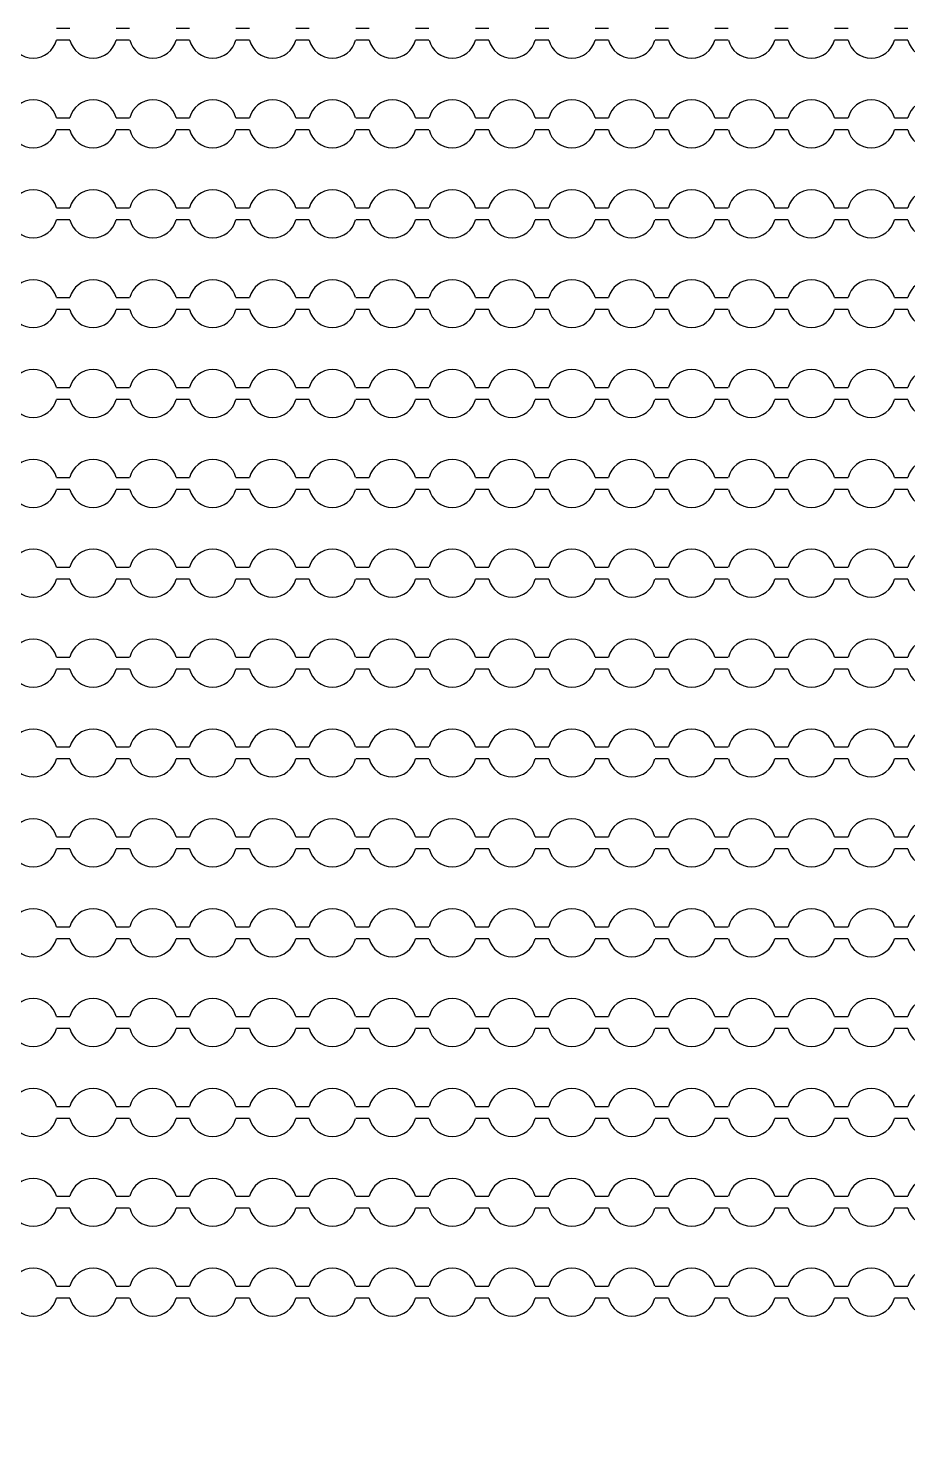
# Model space of a CAD drawing. Extents: x 4056 to 105656, y 4120 to 105720.
# Drawn here: x 35190 to 35925, y 27611 to 28783 of the extents above; entities that cross this region are included whole.
import ezdxf

# ---------------------------------------------------------------- set-up
doc = ezdxf.new("R2010")
doc.units = 13
doc.header["$MEASUREMENT"] = 0
doc.layers.add('Main Layer', color=7, linetype='Continuous', lineweight=0)

msp = doc.modelspace()

# ---------------------------------------------------------------- linework, layer by layer
for p, q in [((35213.9, 28783), (35225.1, 28783)), ((35263.9, 28783), (35275.1, 28783)), ((35313.9, 28783), (35325.1, 28783)), ((35363.9, 28783), (35375.1, 28783)), ((35413.9, 28783), (35425.1, 28783)), ((35463.9, 28783), (35475.1, 28783)), ((35513.9, 28783), (35525.1, 28783)), ((35563.9, 28783), (35575.1, 28783)), ((35613.9, 28783), (35625.1, 28783)), ((35663.9, 28783), (35675.1, 28783)), ((35713.9, 28783), (35725.1, 28783)), ((35763.9, 28783), (35775.1, 28783)), ((35813.9, 28783), (35825.1, 28783)), ((35863.9, 28783), (35875.1, 28783)), ((35913.9, 28783), (35925.1, 28783)), ((35225.1, 28773), (35213.9, 28773)), ((35275.1, 28773), (35263.9, 28773)), ((35325.1, 28773), (35313.9, 28773)), ((35375.1, 28773), (35363.9, 28773)), ((35425.1, 28773), (35413.9, 28773)), ((35475.1, 28773), (35463.9, 28773)), ((35525.1, 28773), (35513.9, 28773)), ((35575.1, 28773), (35563.9, 28773)), ((35625.1, 28773), (35613.9, 28773)), ((35675.1, 28773), (35663.9, 28773)), ((35725.1, 28773), (35713.9, 28773)), ((35775.1, 28773), (35763.9, 28773)), ((35825.1, 28773), (35813.9, 28773)), ((35875.1, 28773), (35863.9, 28773)), ((35925.1, 28773), (35913.9, 28773)), ((35213.9, 28708), (35225.1, 28708)), ((35263.9, 28708), (35275.1, 28708)), ((35313.9, 28708), (35325.1, 28708)), ((35363.9, 28708), (35375.1, 28708)), ((35413.9, 28708), (35425.1, 28708)), ((35463.9, 28708), (35475.1, 28708)), ((35513.9, 28708), (35525.1, 28708)), ((35563.9, 28708), (35575.1, 28708)), ((35613.9, 28708), (35625.1, 28708)), ((35663.9, 28708), (35675.1, 28708)), ((35713.9, 28708), (35725.1, 28708)), ((35763.9, 28708), (35775.1, 28708)), ((35813.9, 28708), (35825.1, 28708)), ((35863.9, 28708), (35875.1, 28708)), ((35913.9, 28708), (35925.1, 28708)), ((35225.1, 28698), (35213.9, 28698)), ((35275.1, 28698), (35263.9, 28698)), ((35325.1, 28698), (35313.9, 28698)), ((35375.1, 28698), (35363.9, 28698)), ((35425.1, 28698), (35413.9, 28698)), ((35475.1, 28698), (35463.9, 28698)), ((35525.1, 28698), (35513.9, 28698)), ((35575.1, 28698), (35563.9, 28698)), ((35625.1, 28698), (35613.9, 28698)), ((35675.1, 28698), (35663.9, 28698)), ((35725.1, 28698), (35713.9, 28698)), ((35775.1, 28698), (35763.9, 28698)), ((35825.1, 28698), (35813.9, 28698)), ((35875.1, 28698), (35863.9, 28698)), ((35925.1, 28698), (35913.9, 28698)), ((35213.9, 28633), (35225.1, 28633)), ((35263.9, 28633), (35275.1, 28633)), ((35313.9, 28633), (35325.1, 28633)), ((35363.9, 28633), (35375.1, 28633)), ((35413.9, 28633), (35425.1, 28633)), ((35463.9, 28633), (35475.1, 28633)), ((35513.9, 28633), (35525.1, 28633)), ((35563.9, 28633), (35575.1, 28633)), ((35613.9, 28633), (35625.1, 28633)), ((35663.9, 28633), (35675.1, 28633)), ((35713.9, 28633), (35725.1, 28633)), ((35763.9, 28633), (35775.1, 28633)), ((35813.9, 28633), (35825.1, 28633)), ((35863.9, 28633), (35875.1, 28633)), ((35913.9, 28633), (35925.1, 28633)), ((35225.1, 28623), (35213.9, 28623)), ((35275.1, 28623), (35263.9, 28623)), ((35325.1, 28623), (35313.9, 28623)), ((35375.1, 28623), (35363.9, 28623)), ((35425.1, 28623), (35413.9, 28623)), ((35475.1, 28623), (35463.9, 28623)), ((35525.1, 28623), (35513.9, 28623)), ((35575.1, 28623), (35563.9, 28623)), ((35625.1, 28623), (35613.9, 28623)), ((35675.1, 28623), (35663.9, 28623)), ((35725.1, 28623), (35713.9, 28623)), ((35775.1, 28623), (35763.9, 28623)), ((35825.1, 28623), (35813.9, 28623)), ((35875.1, 28623), (35863.9, 28623)), ((35925.1, 28623), (35913.9, 28623)), ((35213.9, 28558), (35225.1, 28558)), ((35263.9, 28558), (35275.1, 28558)), ((35313.9, 28558), (35325.1, 28558)), ((35363.9, 28558), (35375.1, 28558)), ((35413.9, 28558), (35425.1, 28558)), ((35463.9, 28558), (35475.1, 28558)), ((35513.9, 28558), (35525.1, 28558)), ((35563.9, 28558), (35575.1, 28558)), ((35613.9, 28558), (35625.1, 28558)), ((35663.9, 28558), (35675.1, 28558)), ((35713.9, 28558), (35725.1, 28558)), ((35763.9, 28558), (35775.1, 28558)), ((35813.9, 28558), (35825.1, 28558)), ((35863.9, 28558), (35875.1, 28558)), ((35913.9, 28558), (35925.1, 28558)), ((35225.1, 28548), (35213.9, 28548)), ((35275.1, 28548), (35263.9, 28548)), ((35325.1, 28548), (35313.9, 28548)), ((35375.1, 28548), (35363.9, 28548)), ((35425.1, 28548), (35413.9, 28548)), ((35475.1, 28548), (35463.9, 28548)), ((35525.1, 28548), (35513.9, 28548)), ((35575.1, 28548), (35563.9, 28548)), ((35625.1, 28548), (35613.9, 28548)), ((35675.1, 28548), (35663.9, 28548)), ((35725.1, 28548), (35713.9, 28548)), ((35775.1, 28548), (35763.9, 28548)), ((35825.1, 28548), (35813.9, 28548)), ((35875.1, 28548), (35863.9, 28548)), ((35925.1, 28548), (35913.9, 28548)), ((35213.9, 28483), (35225.1, 28483)), ((35263.9, 28483), (35275.1, 28483)), ((35313.9, 28483), (35325.1, 28483)), ((35363.9, 28483), (35375.1, 28483)), ((35413.9, 28483), (35425.1, 28483)), ((35463.9, 28483), (35475.1, 28483)), ((35513.9, 28483), (35525.1, 28483)), ((35563.9, 28483), (35575.1, 28483)), ((35613.9, 28483), (35625.1, 28483)), ((35663.9, 28483), (35675.1, 28483)), ((35713.9, 28483), (35725.1, 28483)), ((35763.9, 28483), (35775.1, 28483)), ((35813.9, 28483), (35825.1, 28483)), ((35863.9, 28483), (35875.1, 28483)), ((35913.9, 28483), (35925.1, 28483)), ((35225.1, 28473), (35213.9, 28473)), ((35275.1, 28473), (35263.9, 28473)), ((35325.1, 28473), (35313.9, 28473)), ((35375.1, 28473), (35363.9, 28473)), ((35425.1, 28473), (35413.9, 28473)), ((35475.1, 28473), (35463.9, 28473)), ((35525.1, 28473), (35513.9, 28473)), ((35575.1, 28473), (35563.9, 28473)), ((35625.1, 28473), (35613.9, 28473)), ((35675.1, 28473), (35663.9, 28473)), ((35725.1, 28473), (35713.9, 28473)), ((35775.1, 28473), (35763.9, 28473)), ((35825.1, 28473), (35813.9, 28473)), ((35875.1, 28473), (35863.9, 28473)), ((35925.1, 28473), (35913.9, 28473)), ((35213.9, 28408), (35225.1, 28408)), ((35263.9, 28408), (35275.1, 28408)), ((35313.9, 28408), (35325.1, 28408)), ((35363.9, 28408), (35375.1, 28408)), ((35413.9, 28408), (35425.1, 28408)), ((35463.9, 28408), (35475.1, 28408)), ((35513.9, 28408), (35525.1, 28408)), ((35563.9, 28408), (35575.1, 28408)), ((35613.9, 28408), (35625.1, 28408)), ((35663.9, 28408), (35675.1, 28408)), ((35713.9, 28408), (35725.1, 28408)), ((35763.9, 28408), (35775.1, 28408)), ((35813.9, 28408), (35825.1, 28408)), ((35863.9, 28408), (35875.1, 28408)), ((35913.9, 28408), (35925.1, 28408)), ((35225.1, 28398), (35213.9, 28398)), ((35275.1, 28398), (35263.9, 28398)), ((35325.1, 28398), (35313.9, 28398)), ((35375.1, 28398), (35363.9, 28398)), ((35425.1, 28398), (35413.9, 28398)), ((35475.1, 28398), (35463.9, 28398)), ((35525.1, 28398), (35513.9, 28398)), ((35575.1, 28398), (35563.9, 28398)), ((35625.1, 28398), (35613.9, 28398)), ((35675.1, 28398), (35663.9, 28398)), ((35725.1, 28398), (35713.9, 28398)), ((35775.1, 28398), (35763.9, 28398)), ((35825.1, 28398), (35813.9, 28398)), ((35875.1, 28398), (35863.9, 28398)), ((35925.1, 28398), (35913.9, 28398)), ((35213.9, 28333), (35225.1, 28333)), ((35263.9, 28333), (35275.1, 28333)), ((35313.9, 28333), (35325.1, 28333)), ((35363.9, 28333), (35375.1, 28333)), ((35413.9, 28333), (35425.1, 28333)), ((35463.9, 28333), (35475.1, 28333)), ((35513.9, 28333), (35525.1, 28333)), ((35563.9, 28333), (35575.1, 28333)), ((35613.9, 28333), (35625.1, 28333)), ((35663.9, 28333), (35675.1, 28333)), ((35713.9, 28333), (35725.1, 28333)), ((35763.9, 28333), (35775.1, 28333)), ((35813.9, 28333), (35825.1, 28333)), ((35863.9, 28333), (35875.1, 28333)), ((35913.9, 28333), (35925.1, 28333)), ((35225.1, 28323), (35213.9, 28323)), ((35275.1, 28323), (35263.9, 28323)), ((35325.1, 28323), (35313.9, 28323)), ((35375.1, 28323), (35363.9, 28323)), ((35425.1, 28323), (35413.9, 28323)), ((35475.1, 28323), (35463.9, 28323)), ((35525.1, 28323), (35513.9, 28323)), ((35575.1, 28323), (35563.9, 28323)), ((35625.1, 28323), (35613.9, 28323)), ((35675.1, 28323), (35663.9, 28323)), ((35725.1, 28323), (35713.9, 28323)), ((35775.1, 28323), (35763.9, 28323)), ((35825.1, 28323), (35813.9, 28323)), ((35875.1, 28323), (35863.9, 28323)), ((35925.1, 28323), (35913.9, 28323)), ((35213.9, 28258), (35225.1, 28258)), ((35263.9, 28258), (35275.1, 28258)), ((35313.9, 28258), (35325.1, 28258)), ((35363.9, 28258), (35375.1, 28258)), ((35413.9, 28258), (35425.1, 28258)), ((35463.9, 28258), (35475.1, 28258)), ((35513.9, 28258), (35525.1, 28258)), ((35563.9, 28258), (35575.1, 28258)), ((35613.9, 28258), (35625.1, 28258)), ((35663.9, 28258), (35675.1, 28258)), ((35713.9, 28258), (35725.1, 28258)), ((35763.9, 28258), (35775.1, 28258)), ((35813.9, 28258), (35825.1, 28258)), ((35863.9, 28258), (35875.1, 28258)), ((35913.9, 28258), (35925.1, 28258)), ((35225.1, 28248), (35213.9, 28248)), ((35275.1, 28248), (35263.9, 28248)), ((35325.1, 28248), (35313.9, 28248)), ((35375.1, 28248), (35363.9, 28248)), ((35425.1, 28248), (35413.9, 28248)), ((35475.1, 28248), (35463.9, 28248)), ((35525.1, 28248), (35513.9, 28248)), ((35575.1, 28248), (35563.9, 28248)), ((35625.1, 28248), (35613.9, 28248)), ((35675.1, 28248), (35663.9, 28248)), ((35725.1, 28248), (35713.9, 28248)), ((35775.1, 28248), (35763.9, 28248)), ((35825.1, 28248), (35813.9, 28248)), ((35875.1, 28248), (35863.9, 28248)), ((35925.1, 28248), (35913.9, 28248)), ((35213.9, 28183), (35225.1, 28183)), ((35263.9, 28183), (35275.1, 28183)), ((35313.9, 28183), (35325.1, 28183)), ((35363.9, 28183), (35375.1, 28183)), ((35413.9, 28183), (35425.1, 28183)), ((35463.9, 28183), (35475.1, 28183)), ((35513.9, 28183), (35525.1, 28183)), ((35563.9, 28183), (35575.1, 28183)), ((35613.9, 28183), (35625.1, 28183)), ((35663.9, 28183), (35675.1, 28183)), ((35713.9, 28183), (35725.1, 28183)), ((35763.9, 28183), (35775.1, 28183)), ((35813.9, 28183), (35825.1, 28183)), ((35863.9, 28183), (35875.1, 28183)), ((35913.9, 28183), (35925.1, 28183)), ((35225.1, 28173), (35213.9, 28173)), ((35275.1, 28173), (35263.9, 28173)), ((35325.1, 28173), (35313.9, 28173)), ((35375.1, 28173), (35363.9, 28173)), ((35425.1, 28173), (35413.9, 28173)), ((35475.1, 28173), (35463.9, 28173)), ((35525.1, 28173), (35513.9, 28173)), ((35575.1, 28173), (35563.9, 28173)), ((35625.1, 28173), (35613.9, 28173)), ((35675.1, 28173), (35663.9, 28173)), ((35725.1, 28173), (35713.9, 28173)), ((35775.1, 28173), (35763.9, 28173)), ((35825.1, 28173), (35813.9, 28173)), ((35875.1, 28173), (35863.9, 28173)), ((35925.1, 28173), (35913.9, 28173)), ((35213.9, 28108), (35225.1, 28108)), ((35263.9, 28108), (35275.1, 28108)), ((35313.9, 28108), (35325.1, 28108)), ((35363.9, 28108), (35375.1, 28108)), ((35413.9, 28108), (35425.1, 28108)), ((35463.9, 28108), (35475.1, 28108)), ((35513.9, 28108), (35525.1, 28108)), ((35563.9, 28108), (35575.1, 28108)), ((35613.9, 28108), (35625.1, 28108)), ((35663.9, 28108), (35675.1, 28108)), ((35713.9, 28108), (35725.1, 28108)), ((35763.9, 28108), (35775.1, 28108)), ((35813.9, 28108), (35825.1, 28108)), ((35863.9, 28108), (35875.1, 28108)), ((35913.9, 28108), (35925.1, 28108)), ((35225.1, 28098), (35213.9, 28098)), ((35275.1, 28098), (35263.9, 28098)), ((35325.1, 28098), (35313.9, 28098)), ((35375.1, 28098), (35363.9, 28098)), ((35425.1, 28098), (35413.9, 28098)), ((35475.1, 28098), (35463.9, 28098)), ((35525.1, 28098), (35513.9, 28098)), ((35575.1, 28098), (35563.9, 28098)), ((35625.1, 28098), (35613.9, 28098)), ((35675.1, 28098), (35663.9, 28098)), ((35725.1, 28098), (35713.9, 28098)), ((35775.1, 28098), (35763.9, 28098)), ((35825.1, 28098), (35813.9, 28098)), ((35875.1, 28098), (35863.9, 28098)), ((35925.1, 28098), (35913.9, 28098)), ((35213.9, 28033), (35225.1, 28033)), ((35263.9, 28033), (35275.1, 28033)), ((35313.9, 28033), (35325.1, 28033)), ((35363.9, 28033), (35375.1, 28033)), ((35413.9, 28033), (35425.1, 28033)), ((35463.9, 28033), (35475.1, 28033)), ((35513.9, 28033), (35525.1, 28033)), ((35563.9, 28033), (35575.1, 28033)), ((35613.9, 28033), (35625.1, 28033)), ((35663.9, 28033), (35675.1, 28033)), ((35713.9, 28033), (35725.1, 28033)), ((35763.9, 28033), (35775.1, 28033)), ((35813.9, 28033), (35825.1, 28033)), ((35863.9, 28033), (35875.1, 28033)), ((35913.9, 28033), (35925.1, 28033)), ((35225.1, 28023), (35213.9, 28023)), ((35275.1, 28023), (35263.9, 28023)), ((35325.1, 28023), (35313.9, 28023)), ((35375.1, 28023), (35363.9, 28023)), ((35425.1, 28023), (35413.9, 28023)), ((35475.1, 28023), (35463.9, 28023)), ((35525.1, 28023), (35513.9, 28023)), ((35575.1, 28023), (35563.9, 28023)), ((35625.1, 28023), (35613.9, 28023)), ((35675.1, 28023), (35663.9, 28023)), ((35725.1, 28023), (35713.9, 28023)), ((35775.1, 28023), (35763.9, 28023)), ((35825.1, 28023), (35813.9, 28023)), ((35875.1, 28023), (35863.9, 28023)), ((35925.1, 28023), (35913.9, 28023)), ((35213.9, 27958), (35225.1, 27958)), ((35263.9, 27958), (35275.1, 27958)), ((35313.9, 27958), (35325.1, 27958)), ((35363.9, 27958), (35375.1, 27958)), ((35413.9, 27958), (35425.1, 27958)), ((35463.9, 27958), (35475.1, 27958)), ((35513.9, 27958), (35525.1, 27958)), ((35563.9, 27958), (35575.1, 27958)), ((35613.9, 27958), (35625.1, 27958)), ((35663.9, 27958), (35675.1, 27958)), ((35713.9, 27958), (35725.1, 27958)), ((35763.9, 27958), (35775.1, 27958)), ((35813.9, 27958), (35825.1, 27958)), ((35863.9, 27958), (35875.1, 27958)), ((35913.9, 27958), (35925.1, 27958)), ((35225.1, 27948), (35213.9, 27948)), ((35275.1, 27948), (35263.9, 27948)), ((35325.1, 27948), (35313.9, 27948)), ((35375.1, 27948), (35363.9, 27948)), ((35425.1, 27948), (35413.9, 27948)), ((35475.1, 27948), (35463.9, 27948)), ((35525.1, 27948), (35513.9, 27948)), ((35575.1, 27948), (35563.9, 27948)), ((35625.1, 27948), (35613.9, 27948)), ((35675.1, 27948), (35663.9, 27948)), ((35725.1, 27948), (35713.9, 27948)), ((35775.1, 27948), (35763.9, 27948)), ((35825.1, 27948), (35813.9, 27948)), ((35875.1, 27948), (35863.9, 27948)), ((35925.1, 27948), (35913.9, 27948)), ((35213.9, 27883), (35225.1, 27883)), ((35263.9, 27883), (35275.1, 27883)), ((35313.9, 27883), (35325.1, 27883)), ((35363.9, 27883), (35375.1, 27883)), ((35413.9, 27883), (35425.1, 27883)), ((35463.9, 27883), (35475.1, 27883)), ((35513.9, 27883), (35525.1, 27883)), ((35563.9, 27883), (35575.1, 27883)), ((35613.9, 27883), (35625.1, 27883)), ((35663.9, 27883), (35675.1, 27883)), ((35713.9, 27883), (35725.1, 27883)), ((35763.9, 27883), (35775.1, 27883)), ((35813.9, 27883), (35825.1, 27883)), ((35863.9, 27883), (35875.1, 27883)), ((35913.9, 27883), (35925.1, 27883)), ((35225.1, 27873), (35213.9, 27873)), ((35275.1, 27873), (35263.9, 27873)), ((35325.1, 27873), (35313.9, 27873)), ((35375.1, 27873), (35363.9, 27873)), ((35425.1, 27873), (35413.9, 27873)), ((35475.1, 27873), (35463.9, 27873)), ((35525.1, 27873), (35513.9, 27873)), ((35575.1, 27873), (35563.9, 27873)), ((35625.1, 27873), (35613.9, 27873)), ((35675.1, 27873), (35663.9, 27873)), ((35725.1, 27873), (35713.9, 27873)), ((35775.1, 27873), (35763.9, 27873)), ((35825.1, 27873), (35813.9, 27873)), ((35875.1, 27873), (35863.9, 27873)), ((35925.1, 27873), (35913.9, 27873)), ((35213.9, 27808), (35225.1, 27808)), ((35263.9, 27808), (35275.1, 27808)), ((35313.9, 27808), (35325.1, 27808)), ((35363.9, 27808), (35375.1, 27808)), ((35413.9, 27808), (35425.1, 27808)), ((35463.9, 27808), (35475.1, 27808)), ((35513.9, 27808), (35525.1, 27808)), ((35563.9, 27808), (35575.1, 27808)), ((35613.9, 27808), (35625.1, 27808)), ((35663.9, 27808), (35675.1, 27808)), ((35713.9, 27808), (35725.1, 27808)), ((35763.9, 27808), (35775.1, 27808)), ((35813.9, 27808), (35825.1, 27808)), ((35863.9, 27808), (35875.1, 27808)), ((35913.9, 27808), (35925.1, 27808)), ((35225.1, 27798), (35213.9, 27798)), ((35275.1, 27798), (35263.9, 27798)), ((35325.1, 27798), (35313.9, 27798)), ((35375.1, 27798), (35363.9, 27798)), ((35425.1, 27798), (35413.9, 27798)), ((35475.1, 27798), (35463.9, 27798)), ((35525.1, 27798), (35513.9, 27798)), ((35575.1, 27798), (35563.9, 27798)), ((35625.1, 27798), (35613.9, 27798)), ((35675.1, 27798), (35663.9, 27798)), ((35725.1, 27798), (35713.9, 27798)), ((35775.1, 27798), (35763.9, 27798)), ((35825.1, 27798), (35813.9, 27798)), ((35875.1, 27798), (35863.9, 27798)), ((35925.1, 27798), (35913.9, 27798)), ((35213.9, 27733), (35225.1, 27733)), ((35263.9, 27733), (35275.1, 27733)), ((35313.9, 27733), (35325.1, 27733)), ((35363.9, 27733), (35375.1, 27733)), ((35413.9, 27733), (35425.1, 27733)), ((35463.9, 27733), (35475.1, 27733)), ((35513.9, 27733), (35525.1, 27733)), ((35563.9, 27733), (35575.1, 27733)), ((35613.9, 27733), (35625.1, 27733)), ((35663.9, 27733), (35675.1, 27733)), ((35713.9, 27733), (35725.1, 27733)), ((35763.9, 27733), (35775.1, 27733)), ((35813.9, 27733), (35825.1, 27733)), ((35863.9, 27733), (35875.1, 27733)), ((35913.9, 27733), (35925.1, 27733)), ((35225.1, 27723), (35213.9, 27723)), ((35275.1, 27723), (35263.9, 27723)), ((35325.1, 27723), (35313.9, 27723)), ((35375.1, 27723), (35363.9, 27723)), ((35425.1, 27723), (35413.9, 27723)), ((35475.1, 27723), (35463.9, 27723)), ((35525.1, 27723), (35513.9, 27723)), ((35575.1, 27723), (35563.9, 27723)), ((35625.1, 27723), (35613.9, 27723)), ((35675.1, 27723), (35663.9, 27723)), ((35725.1, 27723), (35713.9, 27723)), ((35775.1, 27723), (35763.9, 27723)), ((35825.1, 27723), (35813.9, 27723)), ((35875.1, 27723), (35863.9, 27723)), ((35925.1, 27723), (35913.9, 27723))]:
    msp.add_line(p, q)
for centre, start, end in [((35194.5, 28778), 194.4775, 345.5225), ((35244.5, 28778), 194.4775, 345.5225), ((35294.5, 28778), 194.4775, 345.5225), ((35344.5, 28778), 194.4775, 345.5225), ((35394.5, 28778), 194.4775, 345.5225), ((35444.5, 28778), 194.4775, 345.5225), ((35494.5, 28778), 194.4775, 345.5225), ((35544.5, 28778), 194.4775, 345.5225), ((35594.5, 28778), 194.4775, 345.5225), ((35644.5, 28778), 194.4775, 345.5225), ((35694.5, 28778), 194.4775, 345.5225), ((35744.5, 28778), 194.4775, 345.5225), ((35794.5, 28778), 194.4775, 345.5225), ((35844.5, 28778), 194.4775, 345.5225), ((35894.5, 28778), 194.4775, 345.5225), ((35944.5, 28778), 194.4775, 345.5225), ((35194.5, 28703), 14.4775, 165.5225), ((35244.5, 28703), 14.4775, 165.5225), ((35294.5, 28703), 14.4775, 165.5225), ((35344.5, 28703), 14.4775, 165.5225), ((35394.5, 28703), 14.4775, 165.5225), ((35444.5, 28703), 14.4775, 165.5225), ((35494.5, 28703), 14.4775, 165.5225), ((35544.5, 28703), 14.4775, 165.5225), ((35594.5, 28703), 14.4775, 165.5225), ((35644.5, 28703), 14.4775, 165.5225), ((35694.5, 28703), 14.4775, 165.5225), ((35744.5, 28703), 14.4775, 165.5225), ((35794.5, 28703), 14.4775, 165.5225), ((35844.5, 28703), 14.4775, 165.5225), ((35894.5, 28703), 14.4775, 165.5225), ((35944.5, 28703), 14.4775, 165.5225), ((35194.5, 28703), 194.4775, 345.5225), ((35244.5, 28703), 194.4775, 345.5225), ((35294.5, 28703), 194.4775, 345.5225), ((35344.5, 28703), 194.4775, 345.5225), ((35394.5, 28703), 194.4775, 345.5225), ((35444.5, 28703), 194.4775, 345.5225), ((35494.5, 28703), 194.4775, 345.5225), ((35544.5, 28703), 194.4775, 345.5225), ((35594.5, 28703), 194.4775, 345.5225), ((35644.5, 28703), 194.4775, 345.5225), ((35694.5, 28703), 194.4775, 345.5225), ((35744.5, 28703), 194.4775, 345.5225), ((35794.5, 28703), 194.4775, 345.5225), ((35844.5, 28703), 194.4775, 345.5225), ((35894.5, 28703), 194.4775, 345.5225), ((35944.5, 28703), 194.4775, 345.5225), ((35194.5, 28628), 14.4775, 165.5225), ((35244.5, 28628), 14.4775, 165.5225), ((35294.5, 28628), 14.4775, 165.5225), ((35344.5, 28628), 14.4775, 165.5225), ((35394.5, 28628), 14.4775, 165.5225), ((35444.5, 28628), 14.4775, 165.5225), ((35494.5, 28628), 14.4775, 165.5225), ((35544.5, 28628), 14.4775, 165.5225), ((35594.5, 28628), 14.4775, 165.5225), ((35644.5, 28628), 14.4775, 165.5225), ((35694.5, 28628), 14.4775, 165.5225), ((35744.5, 28628), 14.4775, 165.5225), ((35794.5, 28628), 14.4775, 165.5225), ((35844.5, 28628), 14.4775, 165.5225), ((35894.5, 28628), 14.4775, 165.5225), ((35944.5, 28628), 14.4775, 165.5225), ((35194.5, 28628), 194.4775, 345.5225), ((35244.5, 28628), 194.4775, 345.5225), ((35294.5, 28628), 194.4775, 345.5225), ((35344.5, 28628), 194.4775, 345.5225), ((35394.5, 28628), 194.4775, 345.5225), ((35444.5, 28628), 194.4775, 345.5225), ((35494.5, 28628), 194.4775, 345.5225), ((35544.5, 28628), 194.4775, 345.5225), ((35594.5, 28628), 194.4775, 345.5225), ((35644.5, 28628), 194.4775, 345.5225), ((35694.5, 28628), 194.4775, 345.5225), ((35744.5, 28628), 194.4775, 345.5225), ((35794.5, 28628), 194.4775, 345.5225), ((35844.5, 28628), 194.4775, 345.5225), ((35894.5, 28628), 194.4775, 345.5225), ((35944.5, 28628), 194.4775, 345.5225), ((35194.5, 28553), 14.4775, 165.5225), ((35244.5, 28553), 14.4775, 165.5225), ((35294.5, 28553), 14.4775, 165.5225), ((35344.5, 28553), 14.4775, 165.5225), ((35394.5, 28553), 14.4775, 165.5225), ((35444.5, 28553), 14.4775, 165.5225), ((35494.5, 28553), 14.4775, 165.5225), ((35544.5, 28553), 14.4775, 165.5225), ((35594.5, 28553), 14.4775, 165.5225), ((35644.5, 28553), 14.4775, 165.5225), ((35694.5, 28553), 14.4775, 165.5225), ((35744.5, 28553), 14.4775, 165.5225), ((35794.5, 28553), 14.4775, 165.5225), ((35844.5, 28553), 14.4775, 165.5225), ((35894.5, 28553), 14.4775, 165.5225), ((35944.5, 28553), 14.4775, 165.5225), ((35194.5, 28553), 194.4775, 345.5225), ((35244.5, 28553), 194.4775, 345.5225), ((35294.5, 28553), 194.4775, 345.5225), ((35344.5, 28553), 194.4775, 345.5225), ((35394.5, 28553), 194.4775, 345.5225), ((35444.5, 28553), 194.4775, 345.5225), ((35494.5, 28553), 194.4775, 345.5225), ((35544.5, 28553), 194.4775, 345.5225), ((35594.5, 28553), 194.4775, 345.5225), ((35644.5, 28553), 194.4775, 345.5225), ((35694.5, 28553), 194.4775, 345.5225), ((35744.5, 28553), 194.4775, 345.5225), ((35794.5, 28553), 194.4775, 345.5225), ((35844.5, 28553), 194.4775, 345.5225), ((35894.5, 28553), 194.4775, 345.5225), ((35944.5, 28553), 194.4775, 345.5225), ((35194.5, 28478), 14.4775, 165.5225), ((35244.5, 28478), 14.4775, 165.5225), ((35294.5, 28478), 14.4775, 165.5225), ((35344.5, 28478), 14.4775, 165.5225), ((35394.5, 28478), 14.4775, 165.5225), ((35444.5, 28478), 14.4775, 165.5225), ((35494.5, 28478), 14.4775, 165.5225), ((35544.5, 28478), 14.4775, 165.5225), ((35594.5, 28478), 14.4775, 165.5225), ((35644.5, 28478), 14.4775, 165.5225), ((35694.5, 28478), 14.4775, 165.5225), ((35744.5, 28478), 14.4775, 165.5225), ((35794.5, 28478), 14.4775, 165.5225), ((35844.5, 28478), 14.4775, 165.5225), ((35894.5, 28478), 14.4775, 165.5225), ((35944.5, 28478), 14.4775, 165.5225), ((35194.5, 28478), 194.4775, 345.5225), ((35244.5, 28478), 194.4775, 345.5225), ((35294.5, 28478), 194.4775, 345.5225), ((35344.5, 28478), 194.4775, 345.5225), ((35394.5, 28478), 194.4775, 345.5225), ((35444.5, 28478), 194.4775, 345.5225), ((35494.5, 28478), 194.4775, 345.5225), ((35544.5, 28478), 194.4775, 345.5225), ((35594.5, 28478), 194.4775, 345.5225), ((35644.5, 28478), 194.4775, 345.5225), ((35694.5, 28478), 194.4775, 345.5225), ((35744.5, 28478), 194.4775, 345.5225), ((35794.5, 28478), 194.4775, 345.5225), ((35844.5, 28478), 194.4775, 345.5225), ((35894.5, 28478), 194.4775, 345.5225), ((35944.5, 28478), 194.4775, 345.5225), ((35194.5, 28403), 14.4775, 165.5225), ((35244.5, 28403), 14.4775, 165.5225), ((35294.5, 28403), 14.4775, 165.5225), ((35344.5, 28403), 14.4775, 165.5225), ((35394.5, 28403), 14.4775, 165.5225), ((35444.5, 28403), 14.4775, 165.5225), ((35494.5, 28403), 14.4775, 165.5225), ((35544.5, 28403), 14.4775, 165.5225), ((35594.5, 28403), 14.4775, 165.5225), ((35644.5, 28403), 14.4775, 165.5225), ((35694.5, 28403), 14.4775, 165.5225), ((35744.5, 28403), 14.4775, 165.5225), ((35794.5, 28403), 14.4775, 165.5225), ((35844.5, 28403), 14.4775, 165.5225), ((35894.5, 28403), 14.4775, 165.5225), ((35944.5, 28403), 14.4775, 165.5225), ((35194.5, 28403), 194.4775, 345.5225), ((35244.5, 28403), 194.4775, 345.5225), ((35294.5, 28403), 194.4775, 345.5225), ((35344.5, 28403), 194.4775, 345.5225), ((35394.5, 28403), 194.4775, 345.5225), ((35444.5, 28403), 194.4775, 345.5225), ((35494.5, 28403), 194.4775, 345.5225), ((35544.5, 28403), 194.4775, 345.5225), ((35594.5, 28403), 194.4775, 345.5225), ((35644.5, 28403), 194.4775, 345.5225), ((35694.5, 28403), 194.4775, 345.5225), ((35744.5, 28403), 194.4775, 345.5225), ((35794.5, 28403), 194.4775, 345.5225), ((35844.5, 28403), 194.4775, 345.5225), ((35894.5, 28403), 194.4775, 345.5225), ((35944.5, 28403), 194.4775, 345.5225), ((35194.5, 28328), 14.4775, 165.5225), ((35244.5, 28328), 14.4775, 165.5225), ((35294.5, 28328), 14.4775, 165.5225), ((35344.5, 28328), 14.4775, 165.5225), ((35394.5, 28328), 14.4775, 165.5225), ((35444.5, 28328), 14.4775, 165.5225), ((35494.5, 28328), 14.4775, 165.5225), ((35544.5, 28328), 14.4775, 165.5225), ((35594.5, 28328), 14.4775, 165.5225), ((35644.5, 28328), 14.4775, 165.5225), ((35694.5, 28328), 14.4775, 165.5225), ((35744.5, 28328), 14.4775, 165.5225), ((35794.5, 28328), 14.4775, 165.5225), ((35844.5, 28328), 14.4775, 165.5225), ((35894.5, 28328), 14.4775, 165.5225), ((35944.5, 28328), 14.4775, 165.5225), ((35194.5, 28328), 194.4775, 345.5225), ((35244.5, 28328), 194.4775, 345.5225), ((35294.5, 28328), 194.4775, 345.5225), ((35344.5, 28328), 194.4775, 345.5225), ((35394.5, 28328), 194.4775, 345.5225), ((35444.5, 28328), 194.4775, 345.5225), ((35494.5, 28328), 194.4775, 345.5225), ((35544.5, 28328), 194.4775, 345.5225), ((35594.5, 28328), 194.4775, 345.5225), ((35644.5, 28328), 194.4775, 345.5225), ((35694.5, 28328), 194.4775, 345.5225), ((35744.5, 28328), 194.4775, 345.5225), ((35794.5, 28328), 194.4775, 345.5225), ((35844.5, 28328), 194.4775, 345.5225), ((35894.5, 28328), 194.4775, 345.5225), ((35944.5, 28328), 194.4775, 345.5225), ((35194.5, 28253), 14.4775, 165.5225), ((35244.5, 28253), 14.4775, 165.5225), ((35294.5, 28253), 14.4775, 165.5225), ((35344.5, 28253), 14.4775, 165.5225), ((35394.5, 28253), 14.4775, 165.5225), ((35444.5, 28253), 14.4775, 165.5225), ((35494.5, 28253), 14.4775, 165.5225), ((35544.5, 28253), 14.4775, 165.5225), ((35594.5, 28253), 14.4775, 165.5225), ((35644.5, 28253), 14.4775, 165.5225), ((35694.5, 28253), 14.4775, 165.5225), ((35744.5, 28253), 14.4775, 165.5225), ((35794.5, 28253), 14.4775, 165.5225), ((35844.5, 28253), 14.4775, 165.5225), ((35894.5, 28253), 14.4775, 165.5225), ((35944.5, 28253), 14.4775, 165.5225), ((35194.5, 28253), 194.4775, 345.5225), ((35244.5, 28253), 194.4775, 345.5225), ((35294.5, 28253), 194.4775, 345.5225), ((35344.5, 28253), 194.4775, 345.5225), ((35394.5, 28253), 194.4775, 345.5225), ((35444.5, 28253), 194.4775, 345.5225), ((35494.5, 28253), 194.4775, 345.5225), ((35544.5, 28253), 194.4775, 345.5225), ((35594.5, 28253), 194.4775, 345.5225), ((35644.5, 28253), 194.4775, 345.5225), ((35694.5, 28253), 194.4775, 345.5225), ((35744.5, 28253), 194.4775, 345.5225), ((35794.5, 28253), 194.4775, 345.5225), ((35844.5, 28253), 194.4775, 345.5225), ((35894.5, 28253), 194.4775, 345.5225), ((35944.5, 28253), 194.4775, 345.5225), ((35194.5, 28178), 14.4775, 165.5225), ((35244.5, 28178), 14.4775, 165.5225), ((35294.5, 28178), 14.4775, 165.5225), ((35344.5, 28178), 14.4775, 165.5225), ((35394.5, 28178), 14.4775, 165.5225), ((35444.5, 28178), 14.4775, 165.5225), ((35494.5, 28178), 14.4775, 165.5225), ((35544.5, 28178), 14.4775, 165.5225), ((35594.5, 28178), 14.4775, 165.5225), ((35644.5, 28178), 14.4775, 165.5225), ((35694.5, 28178), 14.4775, 165.5225), ((35744.5, 28178), 14.4775, 165.5225), ((35794.5, 28178), 14.4775, 165.5225), ((35844.5, 28178), 14.4775, 165.5225), ((35894.5, 28178), 14.4775, 165.5225), ((35944.5, 28178), 14.4775, 165.5225), ((35194.5, 28178), 194.4775, 345.5225), ((35244.5, 28178), 194.4775, 345.5225), ((35294.5, 28178), 194.4775, 345.5225), ((35344.5, 28178), 194.4775, 345.5225), ((35394.5, 28178), 194.4775, 345.5225), ((35444.5, 28178), 194.4775, 345.5225), ((35494.5, 28178), 194.4775, 345.5225), ((35544.5, 28178), 194.4775, 345.5225), ((35594.5, 28178), 194.4775, 345.5225), ((35644.5, 28178), 194.4775, 345.5225), ((35694.5, 28178), 194.4775, 345.5225), ((35744.5, 28178), 194.4775, 345.5225), ((35794.5, 28178), 194.4775, 345.5225), ((35844.5, 28178), 194.4775, 345.5225), ((35894.5, 28178), 194.4775, 345.5225), ((35944.5, 28178), 194.4775, 345.5225), ((35194.5, 28103), 14.4775, 165.5225), ((35244.5, 28103), 14.4775, 165.5225), ((35294.5, 28103), 14.4775, 165.5225), ((35344.5, 28103), 14.4775, 165.5225), ((35394.5, 28103), 14.4775, 165.5225), ((35444.5, 28103), 14.4775, 165.5225), ((35494.5, 28103), 14.4775, 165.5225), ((35544.5, 28103), 14.4775, 165.5225), ((35594.5, 28103), 14.4775, 165.5225), ((35644.5, 28103), 14.4775, 165.5225), ((35694.5, 28103), 14.4775, 165.5225), ((35744.5, 28103), 14.4775, 165.5225), ((35794.5, 28103), 14.4775, 165.5225), ((35844.5, 28103), 14.4775, 165.5225), ((35894.5, 28103), 14.4775, 165.5225), ((35944.5, 28103), 14.4775, 165.5225), ((35194.5, 28103), 194.4775, 345.5225), ((35244.5, 28103), 194.4775, 345.5225), ((35294.5, 28103), 194.4775, 345.5225), ((35344.5, 28103), 194.4775, 345.5225), ((35394.5, 28103), 194.4775, 345.5225), ((35444.5, 28103), 194.4775, 345.5225), ((35494.5, 28103), 194.4775, 345.5225), ((35544.5, 28103), 194.4775, 345.5225), ((35594.5, 28103), 194.4775, 345.5225), ((35644.5, 28103), 194.4775, 345.5225), ((35694.5, 28103), 194.4775, 345.5225), ((35744.5, 28103), 194.4775, 345.5225), ((35794.5, 28103), 194.4775, 345.5225), ((35844.5, 28103), 194.4775, 345.5225), ((35894.5, 28103), 194.4775, 345.5225), ((35944.5, 28103), 194.4775, 345.5225), ((35194.5, 28028), 14.4775, 165.5225), ((35244.5, 28028), 14.4775, 165.5225), ((35294.5, 28028), 14.4775, 165.5225), ((35344.5, 28028), 14.4775, 165.5225), ((35394.5, 28028), 14.4775, 165.5225), ((35444.5, 28028), 14.4775, 165.5225), ((35494.5, 28028), 14.4775, 165.5225), ((35544.5, 28028), 14.4775, 165.5225), ((35594.5, 28028), 14.4775, 165.5225), ((35644.5, 28028), 14.4775, 165.5225), ((35694.5, 28028), 14.4775, 165.5225), ((35744.5, 28028), 14.4775, 165.5225), ((35794.5, 28028), 14.4775, 165.5225), ((35844.5, 28028), 14.4775, 165.5225), ((35894.5, 28028), 14.4775, 165.5225), ((35944.5, 28028), 14.4775, 165.5225), ((35194.5, 28028), 194.4775, 345.5225), ((35244.5, 28028), 194.4775, 345.5225), ((35294.5, 28028), 194.4775, 345.5225), ((35344.5, 28028), 194.4775, 345.5225), ((35394.5, 28028), 194.4775, 345.5225), ((35444.5, 28028), 194.4775, 345.5225), ((35494.5, 28028), 194.4775, 345.5225), ((35544.5, 28028), 194.4775, 345.5225), ((35594.5, 28028), 194.4775, 345.5225), ((35644.5, 28028), 194.4775, 345.5225), ((35694.5, 28028), 194.4775, 345.5225), ((35744.5, 28028), 194.4775, 345.5225), ((35794.5, 28028), 194.4775, 345.5225), ((35844.5, 28028), 194.4775, 345.5225), ((35894.5, 28028), 194.4775, 345.5225), ((35944.5, 28028), 194.4775, 345.5225), ((35194.5, 27953), 14.4775, 165.5225), ((35244.5, 27953), 14.4775, 165.5225), ((35294.5, 27953), 14.4775, 165.5225), ((35344.5, 27953), 14.4775, 165.5225), ((35394.5, 27953), 14.4775, 165.5225), ((35444.5, 27953), 14.4775, 165.5225), ((35494.5, 27953), 14.4775, 165.5225), ((35544.5, 27953), 14.4775, 165.5225), ((35594.5, 27953), 14.4775, 165.5225), ((35644.5, 27953), 14.4775, 165.5225), ((35694.5, 27953), 14.4775, 165.5225), ((35744.5, 27953), 14.4775, 165.5225), ((35794.5, 27953), 14.4775, 165.5225), ((35844.5, 27953), 14.4775, 165.5225), ((35894.5, 27953), 14.4775, 165.5225), ((35944.5, 27953), 14.4775, 165.5225), ((35194.5, 27953), 194.4775, 345.5225), ((35244.5, 27953), 194.4775, 345.5225), ((35294.5, 27953), 194.4775, 345.5225), ((35344.5, 27953), 194.4775, 345.5225), ((35394.5, 27953), 194.4775, 345.5225), ((35444.5, 27953), 194.4775, 345.5225), ((35494.5, 27953), 194.4775, 345.5225), ((35544.5, 27953), 194.4775, 345.5225), ((35594.5, 27953), 194.4775, 345.5225), ((35644.5, 27953), 194.4775, 345.5225), ((35694.5, 27953), 194.4775, 345.5225), ((35744.5, 27953), 194.4775, 345.5225), ((35794.5, 27953), 194.4775, 345.5225), ((35844.5, 27953), 194.4775, 345.5225), ((35894.5, 27953), 194.4775, 345.5225), ((35944.5, 27953), 194.4775, 345.5225), ((35194.5, 27878), 14.4775, 165.5225), ((35244.5, 27878), 14.4775, 165.5225), ((35294.5, 27878), 14.4775, 165.5225), ((35344.5, 27878), 14.4775, 165.5225), ((35394.5, 27878), 14.4775, 165.5225), ((35444.5, 27878), 14.4775, 165.5225), ((35494.5, 27878), 14.4775, 165.5225), ((35544.5, 27878), 14.4775, 165.5225), ((35594.5, 27878), 14.4775, 165.5225), ((35644.5, 27878), 14.4775, 165.5225), ((35694.5, 27878), 14.4775, 165.5225), ((35744.5, 27878), 14.4775, 165.5225), ((35794.5, 27878), 14.4775, 165.5225), ((35844.5, 27878), 14.4775, 165.5225), ((35894.5, 27878), 14.4775, 165.5225), ((35944.5, 27878), 14.4775, 165.5225), ((35194.5, 27878), 194.4775, 345.5225), ((35244.5, 27878), 194.4775, 345.5225), ((35294.5, 27878), 194.4775, 345.5225), ((35344.5, 27878), 194.4775, 345.5225), ((35394.5, 27878), 194.4775, 345.5225), ((35444.5, 27878), 194.4775, 345.5225), ((35494.5, 27878), 194.4775, 345.5225), ((35544.5, 27878), 194.4775, 345.5225), ((35594.5, 27878), 194.4775, 345.5225), ((35644.5, 27878), 194.4775, 345.5225), ((35694.5, 27878), 194.4775, 345.5225), ((35744.5, 27878), 194.4775, 345.5225), ((35794.5, 27878), 194.4775, 345.5225), ((35844.5, 27878), 194.4775, 345.5225), ((35894.5, 27878), 194.4775, 345.5225), ((35944.5, 27878), 194.4775, 345.5225), ((35194.5, 27803), 14.4775, 165.5225), ((35244.5, 27803), 14.4775, 165.5225), ((35294.5, 27803), 14.4775, 165.5225), ((35344.5, 27803), 14.4775, 165.5225), ((35394.5, 27803), 14.4775, 165.5225), ((35444.5, 27803), 14.4775, 165.5225), ((35494.5, 27803), 14.4775, 165.5225), ((35544.5, 27803), 14.4775, 165.5225), ((35594.5, 27803), 14.4775, 165.5225), ((35644.5, 27803), 14.4775, 165.5225), ((35694.5, 27803), 14.4775, 165.5225), ((35744.5, 27803), 14.4775, 165.5225), ((35794.5, 27803), 14.4775, 165.5225), ((35844.5, 27803), 14.4775, 165.5225), ((35894.5, 27803), 14.4775, 165.5225), ((35944.5, 27803), 14.4775, 165.5225), ((35194.5, 27803), 194.4775, 345.5225), ((35244.5, 27803), 194.4775, 345.5225), ((35294.5, 27803), 194.4775, 345.5225), ((35344.5, 27803), 194.4775, 345.5225), ((35394.5, 27803), 194.4775, 345.5225), ((35444.5, 27803), 194.4775, 345.5225), ((35494.5, 27803), 194.4775, 345.5225), ((35544.5, 27803), 194.4775, 345.5225), ((35594.5, 27803), 194.4775, 345.5225), ((35644.5, 27803), 194.4775, 345.5225), ((35694.5, 27803), 194.4775, 345.5225), ((35744.5, 27803), 194.4775, 345.5225), ((35794.5, 27803), 194.4775, 345.5225), ((35844.5, 27803), 194.4775, 345.5225), ((35894.5, 27803), 194.4775, 345.5225), ((35944.5, 27803), 194.4775, 345.5225), ((35194.5, 27728), 14.4775, 165.5225), ((35244.5, 27728), 14.4775, 165.5225), ((35294.5, 27728), 14.4775, 165.5225), ((35344.5, 27728), 14.4775, 165.5225), ((35394.5, 27728), 14.4775, 165.5225), ((35444.5, 27728), 14.4775, 165.5225), ((35494.5, 27728), 14.4775, 165.5225), ((35544.5, 27728), 14.4775, 165.5225), ((35594.5, 27728), 14.4775, 165.5225), ((35644.5, 27728), 14.4775, 165.5225), ((35694.5, 27728), 14.4775, 165.5225), ((35744.5, 27728), 14.4775, 165.5225), ((35794.5, 27728), 14.4775, 165.5225), ((35844.5, 27728), 14.4775, 165.5225), ((35894.5, 27728), 14.4775, 165.5225), ((35944.5, 27728), 14.4775, 165.5225), ((35194.5, 27728), 194.4775, 345.5225), ((35244.5, 27728), 194.4775, 345.5225), ((35294.5, 27728), 194.4775, 345.5225), ((35344.5, 27728), 194.4775, 345.5225), ((35394.5, 27728), 194.4775, 345.5225), ((35444.5, 27728), 194.4775, 345.5225), ((35494.5, 27728), 194.4775, 345.5225), ((35544.5, 27728), 194.4775, 345.5225), ((35594.5, 27728), 194.4775, 345.5225), ((35644.5, 27728), 194.4775, 345.5225), ((35694.5, 27728), 194.4775, 345.5225), ((35744.5, 27728), 194.4775, 345.5225), ((35794.5, 27728), 194.4775, 345.5225), ((35844.5, 27728), 194.4775, 345.5225), ((35894.5, 27728), 194.4775, 345.5225), ((35944.5, 27728), 194.4775, 345.5225)]:
    msp.add_arc(centre, 20, start, end)
at = {"layer": 'Main Layer'}
msp.add_circle((54856, 54920.5), 50800, dxfattribs=at)

doc.saveas('drawing.dxf')
